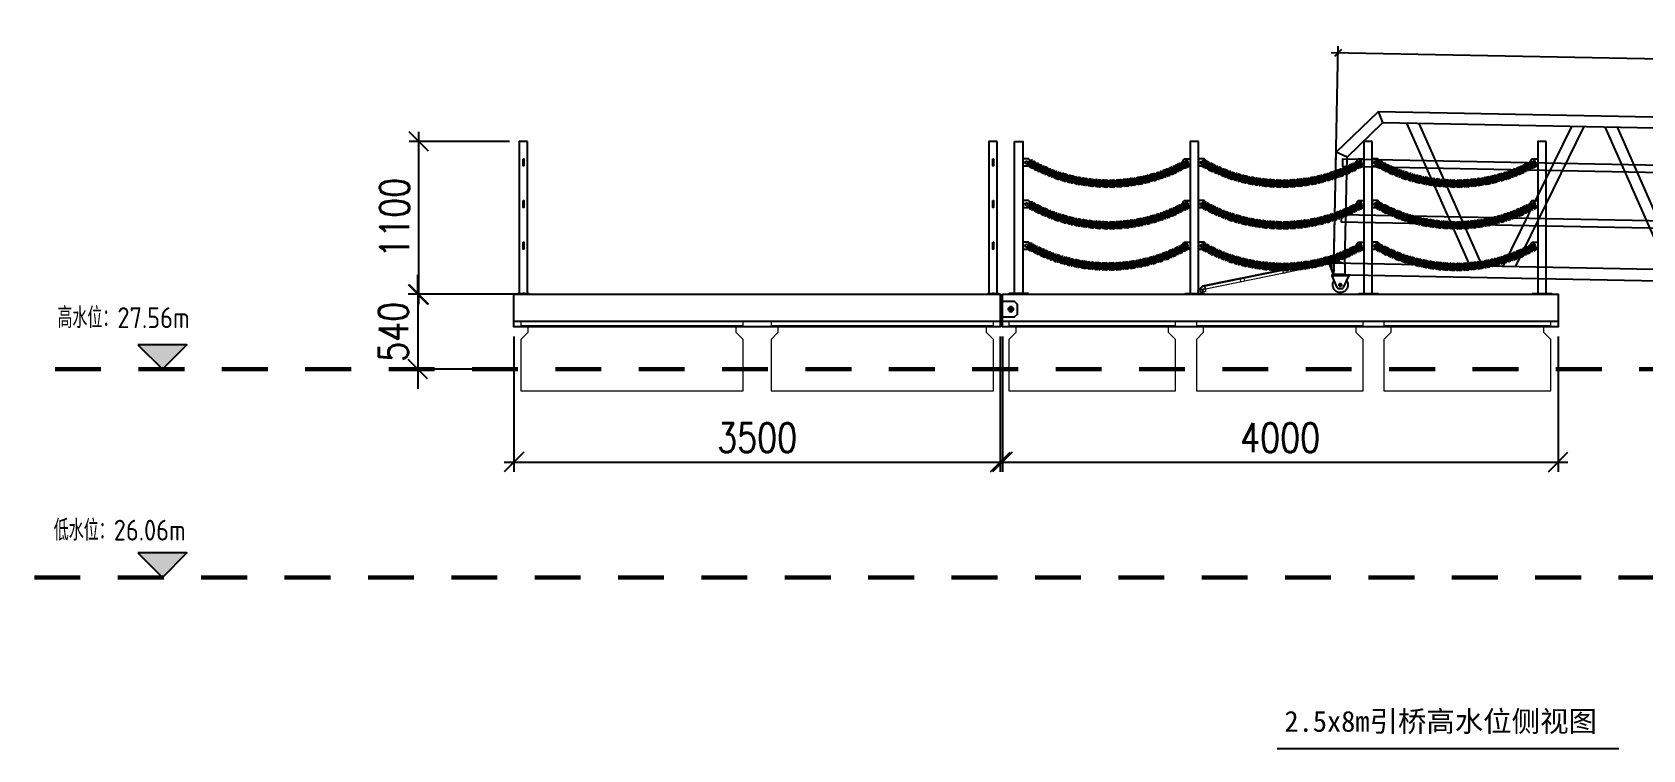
# Model space of a CAD drawing. Extents: x -259369 to -50372, y -155978 to 198088.
# Drawn here: x -95200 to -83609, y 113204 to 118373 of the extents above; entities that cross this region are included whole.
import ezdxf
from ezdxf.enums import TextEntityAlignment as Align

# ---------------------------------------------------------------- set-up
doc = ezdxf.new("R2010")
doc.units = 0
doc.header["$LTSCALE"] = 1000
doc.header["$MEASUREMENT"] = 0
doc.linetypes.add('CENTER', pattern=[2, 1.25, -0.25, 0.25, -0.25])
doc.linetypes.add('CENTER2', pattern=[28.575, 19.05, -3.175, 3.175, -3.175])
for name, color, linetype, lineweight in [('CAXA0', 7, 'Continuous', 70), ('图框', 7, 'Continuous', 13), ('文本', 3, 'Continuous', 13), ('浮箱', 160, 'Continuous', 20), ('铝斜撑', 241, 'Continuous', 9)]:
    doc.layers.add(name, color=color, linetype=linetype, lineweight=lineweight)
for name, color, linetype in [('hjh350-1200', 170, 'Continuous'), ('铝横梁', 220, 'Continuous'), ('铝通', 4, 'Continuous')]:
    doc.layers.add(name, color=color, linetype=linetype)
doc.styles.add('HZTXT', font='txtw.shx', dxfattribs={"width": 0.8, "bigfont": 'hztxtw.shx'})
doc.styles.get("Standard").update_dxf_attribs({"font": 'gbenor.shx', "bigfont": 'gbcbig.shx'})
doc.styles.add('宋体', font='')
doc.styles.get('宋体').set_extended_font_data('SimSun')
doc.dimstyles.new('DIM-50', dxfattribs={"dimscale": 50, "dimtxt": 3, "dimasz": 1, "dimexe": 1, "dimexo": 1, "dimgap": 1, "dimtad": 1, "dimdec": 1, "dimdsep": 46, "dimtxsty": 'HZTXT', "dimblk": 'OBLIQUE', "dimblk1": 'ARCHTICK', "dimblk2": 'OBLIQUE', "dimcen": 0, "dimdle": 1, "dimclrd": 9, "dimclre": 9, "dimclrt": 2, "dimadec": 1, "dimazin": 0, "dimtfac": 1, "dimtdec": 1, "dimtix": 1, "dimtmove": 2, "dimatfit": 3, "dimldrblk": 'OBLIQUE', "dimfxl": 15, "dimtolj": 1, "dimtzin": 0, "dimarcsym": 1})
doc.dimstyles.new('DIM-70', dxfattribs={"dimscale": 70, "dimtxt": 3, "dimasz": 2, "dimexe": 1, "dimexo": 1, "dimgap": 1, "dimtad": 1, "dimdec": 1, "dimdsep": 46, "dimtxsty": 'HZTXT', "dimblk": 'OBLIQUE', "dimcen": 0, "dimdle": 1, "dimclrd": 9, "dimclre": 9, "dimclrt": 2, "dimadec": 1, "dimazin": 0, "dimtfac": 1, "dimtdec": 1, "dimtix": 1, "dimtmove": 2, "dimatfit": 3, "dimldrblk": 'OBLIQUE', "dimfxl": 15, "dimtolj": 1, "dimtzin": 0, "dimarcsym": 1})

# ---------------------------------------------------------------- blocks, each defined once
blk = doc.blocks.new('GW-R')
at = {"color": 3, "linetype": 'CENTER2'}
for p, q in [((8383, 1945), (8383, 1975)), ((8398, 1960), (8368, 1960))]:
    blk.add_line(p, q, dxfattribs=at)
at = {"color": 1, "linetype": 'CENTER', "ltscale": 0.52}
for p, q in [((8383, 1974), (8383, 1946)), ((8369, 1960), (8397, 1960))]:
    blk.add_line(p, q, dxfattribs=at)
blk.add_lwpolyline([(8443, 2035), (8323, 2035), (8323, 2025), (8443, 2025)], close=True)
at = {"color": 0}
for points in [[(8360, 1942), (8323, 2025)], [(8406, 1942), (8443, 2025)]]:
    blk.add_lwpolyline(points, dxfattribs=at)
blk.add_lwpolyline([(8406, 1942, -0.317501), (8397, 1935), (8370, 1935, -0.317501), (8360, 1942)], format="xyb")
blk.add_circle((8383, 1960), 9)
blk.add_circle((8383, 1960), 9)
blk.add_arc((8383, 1960), 55, 144.9944, 35.0056)
blk = doc.blocks.new('A$C1CD0366B')
at = {"color": 1, "linetype": 'CENTER', "ltscale": 0.52}
for p, q in [((46, 50), (74, 50)), ((60, 36), (60, 64))]:
    blk.add_line(p, q, dxfattribs=at)
blk.add_lwpolyline([(0, 100), (0, 0), (10, 0), (10, 100)], close=True)
blk.add_lwpolyline([(10, 100), (87, 74, -0.315452), (90, 69), (90, 31, -0.315452), (87, 26), (10, 0)], format="xyb")
blk.add_circle((60, 50), 11)
blk = doc.blocks.new('*U225')
at = {"layer": '铝横梁'}
for points in [[(-163, -510), (-638, 510)], [(-75, -510), (-550, 510)], [(75, -510), (550, 510)], [(163, -510), (638, 510)]]:
    blk.add_lwpolyline(points, dxfattribs=at)
blk = doc.blocks.new('*U226')
at = {"color": 0, "linetype": 'ByBlock', "lineweight": -2, "transparency": 16777216}
for p in [(0, 0), (1427, 0), (2854, 0), (4281, 0), (5708, 0)]:
    blk.add_blockref('*U225', p, dxfattribs=at)
blk = doc.blocks.new('GW')
at = {"color": 3}
for points in [[(1209734, 2417378), (1209734, 2418178), (1209434, 2418478), (1202034, 2418478), (1201734, 2418178), (1201734, 2417378)], [(1202067, 2418398), (1202034, 2418478)], [(1209401, 2418398), (1209434, 2418478)], [(1209654, 2417378), (1209654, 2418145), (1209401, 2418398), (1202067, 2418398), (1201814, 2418145), (1201814, 2417378)], [(1201814, 2418145), (1201734, 2418178)], [(1209654, 2418145), (1209734, 2418178)]]:
    blk.add_lwpolyline(points, dxfattribs=at)
for points in [[(1201814, 2418128), (1209686, 2418128), (1209686, 2418078), (1201814, 2418078)], [(1201814, 2417728), (1209686, 2417728), (1209686, 2417678), (1201814, 2417678)]]:
    blk.add_lwpolyline(points, close=True)
blk.add_lwpolyline([(1201734, 2417378), (1209734, 2417378), (1209734, 2417298), (1201734, 2417298)], close=True, dxfattribs=at)
at = {"layer": '铝通'}
for points in [[(1201722, 2417404), (1201814, 2417378), (1201814, 2417298), (1201734, 2417298), (1201702, 2417379)], [(1209747, 2417404), (1209654, 2417378), (1209654, 2417298), (1209734, 2417298), (1209767, 2417379)]]:
    blk.add_lwpolyline(points, dxfattribs=at)
for points in [[(1201734, 2417378), (1201734, 2417322), (1201724, 2417322), (1201714, 2417378)], [(1209734, 2417378), (1209734, 2417322), (1209744, 2417322), (1209754, 2417378)]]:
    blk.add_lwpolyline(points, close=True, dxfattribs=at)
for centre in [(1201716, 2417388), (1209753, 2417388)]:
    blk.add_circle(centre, 7, dxfattribs=at)
for centre, start, end in [((1201716, 2417388), 69.0024, 213.7395), ((1209753, 2417388), 326.2605, 110.9976)]:
    blk.add_arc(centre, 17, start, end, dxfattribs=at)
for name, p in [('*U226', (1202882, 2417888)), ('GW-R', (1201301, 2415263))]:
    blk.add_blockref(name, p)
at = {"layer": '图框', "rotation": 270.000000000001}
blk.add_blockref('A$C1CD0366B', (1201724, 2417298), dxfattribs=at)
blk = doc.blocks.new('*U1865')
at = {"layer": '浮箱'}
blk.add_lwpolyline([(-800, -250), (800, -250), (800, 120), (750, 170), (750, 220), (800, 220), (800, 250), (-800, 250), (-800, 220), (-750, 220), (-750, 170), (-800, 120)], close=True, dxfattribs=at)
blk.add_lwpolyline([(-750, 220), (750, 220)], dxfattribs=at)
blk = doc.blocks.new('*U1866')
at = {"color": 0, "linetype": 'ByBlock', "lineweight": -2, "transparency": 16777216}
for p in [(0, 0), (1800, 0)]:
    blk.add_blockref('*U1865', p, dxfattribs=at)
blk = doc.blocks.new('*U1855')
at = {"layer": '浮箱'}
blk.add_lwpolyline([(-600, -250), (600, -250), (600, 120), (550, 170), (550, 220), (600, 220), (600, 250), (-600, 250), (-600, 220), (-550, 220), (-550, 170), (-600, 120)], close=True, dxfattribs=at)
blk.add_lwpolyline([(-550, 220), (550, 220)], dxfattribs=at)
blk = doc.blocks.new('*U1856')
at = {"color": 0, "linetype": 'ByBlock', "lineweight": -2, "transparency": 16777216}
for p in [(0, 0), (1350, 0), (2700, 0)]:
    blk.add_blockref('*U1855', p, dxfattribs=at)
blk = doc.blocks.new('*U1861')
at = {"color": 5, "const_width": 30}
blk.add_lwpolyline([(166, 0), (-166, 0)], dxfattribs=at)
blk = doc.blocks.new('*U1862')
at = {"color": 0, "linetype": 'ByBlock', "lineweight": -2, "transparency": 16777216}
for p in [(0, 0), (600, 0), (1200, 0), (1800, 0), (2400, 0), (3000, 0), (3600, 0), (4200, 0), (4800, 0), (5400, 0), (6000, 0), (6600, 0), (7200, 0), (7800, 0), (8400, 0), (9000, 0), (9600, 0), (10200, 0), (10800, 0), (11400, 0)]:
    blk.add_blockref('*U1861', p, dxfattribs=at)
blk = doc.blocks.new('*U1863')
at = {"color": 5, "const_width": 30}
blk.add_lwpolyline([(166, 0), (-166, 0)], dxfattribs=at)
blk = doc.blocks.new('*U1864')
at = {"color": 0, "linetype": 'ByBlock', "lineweight": -2, "transparency": 16777216}
for p in [(0, 0), (600, 0), (1200, 0), (1800, 0), (2400, 0), (3000, 0), (3600, 0), (4200, 0), (4800, 0), (5400, 0), (6000, 0), (6600, 0), (7200, 0), (7800, 0), (8400, 0), (9000, 0), (9600, 0), (10200, 0), (10800, 0), (11400, 0)]:
    blk.add_blockref('*U1863', p, dxfattribs=at)
blk = doc.blocks.new('_Oblique')
at = {"color": 0, "linetype": 'ByBlock', "lineweight": -2}
blk.add_line((-0.5, -0.5), (0.5, 0.5), dxfattribs=at)
blk = doc.blocks.new('*D1880')
at = {"color": 9, "lineweight": -2, "transparency": 16777216}
for p, q in [((-77755, 118065), (-85853, 118224)), ((-85834, 116678), (-85802, 118273)), ((-77835, 116521), (-77804, 118116))]:
    blk.add_line(p, q, dxfattribs=at)
at = {"layer": 'Defpoints', "color": 0, "transparency": 16777216}
for p in [(-85803, 118223), (-85835, 116628), (-77836, 116471)]:
    blk.add_point(p, dxfattribs=at)
at = {"color": 9, "lineweight": -2, "transparency": 16777216, "xscale": 50, "yscale": 50, "zscale": 50}
for p, rotation in [((-85803, 118223), 178.8760796570561), ((-77805, 118066), 358.8760796570561)]:
    blk.add_blockref('_Oblique', p, dxfattribs=dict(at, rotation=rotation))
at = {"color": 2, "transparency": 16777216, "insert": (-81802, 118270), "char_height": 150, "attachment_point": 5, "rotation": 358.8761, "style": 'HZTXT'}
blk.add_mtext('\\A1;8000', dxfattribs=at)
blk = doc.blocks.new('_ArchTick')
at = {"color": 0, "linetype": 'ByBlock', "const_width": 0.4}
blk.add_lwpolyline([(-0.5, -0.5), (0.5, 0.5)], dxfattribs=at)
blk = doc.blocks.new('ZZ-2')
blk.add_lwpolyline([(125607, 24331), (125517, 24331), (125497, 24311), (125497, 24236), (125517, 24216), (125607, 24216)])
blk.add_lwpolyline([(125617, 24211), (125607, 24211), (125607, 24336), (125617, 24336)], close=True)
blk.add_circle((125542, 24274), 18)
at = {"layer": 'Defpoints', "color": 1, "linetype": 'CENTER', "ltscale": 5}
for points in [[(125519, 24274), (125565, 24274)], [(125542, 24297), (125542, 24251)]]:
    blk.add_lwpolyline(points, dxfattribs=at)
at = {"layer": 'Defpoints', "color": 1, "linetype": 'CENTER', "ltscale": 2}
for points in [[(125602, 24311), (125612, 24311), (125622, 24311)], [(125602, 24236), (125612, 24236), (125622, 24236)]]:
    blk.add_lwpolyline(points, dxfattribs=at)
for points in [[(125617, 24302), (125617, 24320), (125607, 24320), (125607, 24302)], [(125617, 24227), (125617, 24245), (125607, 24245), (125607, 24227)]]:
    blk.add_lwpolyline(points, close=True, dxfattribs=at)
blk = doc.blocks.new('A$C32F71815')
at = {"layer": '铝斜撑', "linetype": 'Continuous'}
for p, q in [((3, 20), (0, 20)), ((0, 20), (0, 0)), ((40, 0), (0, 0)), ((3, 20), (3, 3)), ((40, 3), (3, 3)), ((40, 0), (40, 3))]:
    blk.add_line(p, q, dxfattribs=at)
blk = doc.blocks.new('tb')
at = {"lineweight": 0}
h = blk.add_hatch(dxfattribs=at)
h.set_pattern_fill('ANSI31', color=256, scale=0.125, style=0)
h.set_pattern_definition([(45, (-488846.90197, 126237.06756), (-0.2806330038, 0.28063300377), [])])
edge = h.paths.add_edge_path(flags=17)
edge.add_arc((0, 0), 6.5, 0, 360)
edge = h.paths.add_edge_path()
edge.add_arc((0, 0), 10, 0, 360)
for p, q in [((-15, -5), (-15, 15)), ((-15, 15), (943, 15)), ((-10, 10), (-10, -5)), ((942, 10), (-10, 10)), ((942, 10), (982, -16)), ((943, 15), (985, -12)), ((-10, -5), (-15, -5)), ((927, -10), (927, -20)), ((937, -30), (957, -30)), ((941, -23), (953, -23)), ((941, -30), (941, -23)), ((945, -23), (945, -7)), ((950, -23), (950, -7)), ((953, -30), (953, -23)), ((967, -10), (967, -20)), ((982, -16), (985, -12))]:
    blk.add_line(p, q, dxfattribs=at)
for points in [[(14, -10), (14, 10), (927, 10), (927, -10)], [(44, 10), (44, -10), (14, -10), (14, 10)], [(356, 10), (356, -10), (326, -10), (326, 10)], [(668, 10), (668, -10), (638, -10), (638, 10)]]:
    blk.add_lwpolyline(points, close=True, dxfattribs=at)
for radius in [10, 6.5]:
    blk.add_circle((0, 0), radius, dxfattribs=at)
for centre, start, end in [((937, -20), 180, 270), ((957, -20), 270, 0)]:
    blk.add_arc(centre, 10, start, end, dxfattribs=at)
blk.add_blockref('A$C32F71815', (927, -10), dxfattribs=at)
blk = doc.blocks.new('*D1875')
at = {"color": 9, "lineweight": -2, "transparency": 16777216}
for p, q in [((-92425, 116485), (-92425, 116625)), ((-91674, 116485), (-92495, 116485)), ((-92425, 116485), (-92425, 115945)), ((-91952, 115945), (-92495, 115945)), ((-92425, 115945), (-92425, 115805))]:
    blk.add_line(p, q, dxfattribs=at)
at = {"layer": 'Defpoints', "color": 0, "transparency": 16777216}
for p in [(-91604, 116485), (-92425, 115945), (-91882, 115945)]:
    blk.add_point(p, dxfattribs=at)
at = {"color": 9, "lineweight": -2, "transparency": 16777216, "xscale": 140, "yscale": 140, "zscale": 140}
for p, rotation in [((-92425, 116485), 270), ((-92425, 115945), 90)]:
    blk.add_blockref('_Oblique', p, dxfattribs=dict(at, rotation=rotation))
at = {"color": 2, "transparency": 16777216, "insert": (-92600, 116215), "char_height": 210, "attachment_point": 5, "rotation": 90, "style": 'HZTXT'}
blk.add_mtext('\\A1;540', dxfattribs=at)
blk = doc.blocks.new('*D1876')
at = {"color": 9, "lineweight": -2, "transparency": 16777216}
for p, q in [((-91733, 116180), (-91733, 115207)), ((-88233, 116180), (-88233, 115207)), ((-91803, 115277), (-88163, 115277))]:
    blk.add_line(p, q, dxfattribs=at)
at = {"layer": 'Defpoints', "color": 0, "transparency": 16777216}
for p in [(-91733, 116250), (-88233, 116250), (-88233, 115277)]:
    blk.add_point(p, dxfattribs=at)
at = {"color": 9, "lineweight": -2, "transparency": 16777216, "xscale": 140, "yscale": 140, "zscale": 140, "rotation": 180}
blk.add_blockref('_Oblique', (-91733, 115277), dxfattribs=at)
at = {"color": 9, "lineweight": -2, "transparency": 16777216, "xscale": 140, "yscale": 140, "zscale": 140}
blk.add_blockref('_Oblique', (-88233, 115277), dxfattribs=at)
at = {"color": 2, "transparency": 16777216, "insert": (-89983, 115452), "char_height": 210, "attachment_point": 5, "style": 'HZTXT'}
blk.add_mtext('\\A1;3500', dxfattribs=at)
blk = doc.blocks.new('*D1877')
at = {"color": 9, "lineweight": -2, "transparency": 16777216}
for p, q in [((-88218, 116180), (-88218, 115207)), ((-84218, 116180), (-84218, 115207)), ((-88288, 115277), (-84148, 115277))]:
    blk.add_line(p, q, dxfattribs=at)
at = {"layer": 'Defpoints', "color": 0, "transparency": 16777216}
for p in [(-88218, 116250), (-84218, 116250), (-84218, 115277)]:
    blk.add_point(p, dxfattribs=at)
at = {"color": 9, "lineweight": -2, "transparency": 16777216, "xscale": 140, "yscale": 140, "zscale": 140, "rotation": 180}
blk.add_blockref('_Oblique', (-88218, 115277), dxfattribs=at)
at = {"color": 9, "lineweight": -2, "transparency": 16777216, "xscale": 140, "yscale": 140, "zscale": 140}
blk.add_blockref('_Oblique', (-84218, 115277), dxfattribs=at)
at = {"color": 2, "transparency": 16777216, "insert": (-86218, 115452), "char_height": 210, "attachment_point": 5, "style": 'HZTXT'}
blk.add_mtext('\\A1;4000', dxfattribs=at)
blk = doc.blocks.new('*U78')
blk.add_lwpolyline([(-25, 25), (-25, -25), (15, -25), (25, -15), (25, 15), (15, 25), (-25, 25)])
blk.add_circle((0, 0), 10)
blk = doc.blocks.new('*U79')
at = {"color": 0, "linetype": 'ByBlock', "lineweight": -2, "transparency": 16777216}
for p in [(0, 600), (0, 300), (0, 0)]:
    blk.add_blockref('*U78', p, dxfattribs=at)
blk = doc.blocks.new('*U76')
blk.add_lwpolyline([(-25, 25), (-25, -25), (15, -25), (25, -15), (25, 15), (15, 25), (-25, 25)])
blk.add_circle((0, 0), 10)
blk = doc.blocks.new('*U77')
at = {"color": 0, "linetype": 'ByBlock', "lineweight": -2, "transparency": 16777216}
for p in [(0, 600), (0, 300), (0, 0)]:
    blk.add_blockref('*U76', p, dxfattribs=at)
blk = doc.blocks.new('LG-LZ')
at = {"color": 7}
for points in [[(1136941, 2514484), (1137081, 2514484), (1137081, 2514478), (1136941, 2514478), (1136941, 2514484)], [(1136955, 2514484), (1136955, 2514478)], [(1136962, 2514489), (1136962, 2514473)], [(1136969, 2514484), (1136969, 2514478)], [(1137053, 2514484), (1137053, 2514478)], [(1137060, 2514489), (1137060, 2514473)], [(1137067, 2514484), (1137067, 2514478)]]:
    blk.add_lwpolyline(points, dxfattribs=at)
at = {"layer": 'hjh350-1200', "color": 6}
blk.add_lwpolyline([(1137041, 2515578), (1136981, 2515578), (1136981, 2514484), (1137041, 2514484)], close=True, dxfattribs=at)
at = {"xscale": -1}
blk.add_blockref('*U77', (1136956, 2514828), dxfattribs=at)
blk.add_blockref('*U79', (1137066, 2514828))
blk = doc.blocks.new('*U251')
at = {"layer": 'CAXA0'}
for p, q in [((23, 14), (36, 14)), ((36, 6), (23, 6)), ((72, 16), (86, 17)), ((86, 9), (73, 8)), ((37, -5), (23, -5)), ((37, -13), (23, -13)), ((87, -2), (73, -3)), ((87, -10), (74, -11))]:
    blk.add_line(p, q, dxfattribs=at)
blk.add_lwpolyline([(72, 6), (40, 5, 1), (40, -3), (72, -2, 1), (72, 6)], format="xyb", dxfattribs=at)
for centre, radius, start, end in [((23, 1), 13.3, 90.9188, 163.4612), ((23, 1), 5.33, 90.9188, 132.3284), ((36, 1), 13.3, 19.6243, 90.9188), ((36, 1), 13.3, 19.6243, 90.9188), ((36, 1), 5.33, 49.5092, 90.9188), ((36, 1), 5.33, 49.5092, 90.9188), ((73, 3), 13.3, 93.1606, 165.703), ((73, 3), 5.33, 93.1606, 134.5702), ((86, 3), 13.3, 20.6182, 93.1606), ((86, 3), 13.3, 20.6182, 93.1606), ((86, 3), 5.33, 51.751, 93.1606), ((86, 3), 5.33, 51.751, 93.1606), ((23, 1), 13.3, 198.3764, 270.9188), ((23, 1), 5.33, 229.5092, 270.9188), ((36, 1), 5.33, 270.9188, 312.3284), ((36, 1), 13.3, 270.9188, 344.7109), ((36, 1), 5.33, 270.9188, 312.3284), ((36, 1), 13.3, 270.9188, 344.7109), ((73, 3), 13.3, 200.6182, 273.1606), ((73, 3), 5.33, 231.751, 273.1606), ((86, 3), 13.3, 273.1606, 345.703), ((86, 3), 13.3, 273.1606, 345.703), ((86, 3), 5.33, 273.1606, 314.5702), ((86, 3), 5.33, 273.1606, 314.5702)]:
    blk.add_arc(centre, radius, start, end, dxfattribs=at)
blk = doc.blocks.new('*U252')
at = {"color": 0, "linetype": 'ByBlock', "lineweight": -2, "transparency": 16777216}
for p, rotation in [((1133087, 2514792), 332.1169999690284), ((1133132, 2514770), 334.5752915565449), ((1133178, 2514749), 337.0335831440608), ((1133224, 2514731), 339.4918747315768), ((1133271, 2514714), 341.9501663190929), ((1133913, 2514691), 13.90795695680105), ((1133961, 2514704), 16.36624854431703), ((1134008, 2514719), 18.824540131833), ((1134055, 2514736), 21.28283171934912), ((1134102, 2514756), 23.74112330686542), ((1134147, 2514777), 26.19941489438151), ((1133319, 2514700), 344.408457906609), ((1133368, 2514687), 346.8667494941251), ((1133417, 2514677), 349.3250410816411), ((1133466, 2514669), 351.783332669157), ((1133516, 2514663), 354.2416242566727), ((1133565, 2514659), 356.699915844189), ((1133615, 2514657), 359.1582074317055), ((1133665, 2514657), 1.616499019220556), ((1133715, 2514660), 4.074790606736444), ((1133765, 2514665), 6.533082194252587), ((1133815, 2514671), 8.99137378176869), ((1133864, 2514680), 11.44966536928477)]:
    blk.add_blockref('*U251', p, dxfattribs=dict(at, rotation=rotation))
blk = doc.blocks.new('*U253')
at = {"layer": 'CAXA0'}
for p, q in [((23, 14), (36, 14)), ((36, 6), (23, 6)), ((72, 16), (86, 17)), ((86, 9), (73, 8)), ((37, -5), (23, -5)), ((37, -13), (23, -13)), ((87, -2), (73, -3)), ((87, -10), (74, -11))]:
    blk.add_line(p, q, dxfattribs=at)
blk.add_lwpolyline([(72, 6), (40, 5, 1), (40, -3), (72, -2, 1), (72, 6)], format="xyb", dxfattribs=at)
for centre, radius, start, end in [((23, 1), 13.3, 90.9188, 163.4612), ((23, 1), 5.33, 90.9188, 132.3284), ((36, 1), 13.3, 19.6243, 90.9188), ((36, 1), 13.3, 19.6243, 90.9188), ((36, 1), 5.33, 49.5092, 90.9188), ((36, 1), 5.33, 49.5092, 90.9188), ((73, 3), 13.3, 93.1606, 165.703), ((73, 3), 5.33, 93.1606, 134.5702), ((86, 3), 13.3, 20.6182, 93.1606), ((86, 3), 13.3, 20.6182, 93.1606), ((86, 3), 5.33, 51.751, 93.1606), ((86, 3), 5.33, 51.751, 93.1606), ((23, 1), 13.3, 198.3764, 270.9188), ((23, 1), 5.33, 229.5092, 270.9188), ((36, 1), 5.33, 270.9188, 312.3284), ((36, 1), 13.3, 270.9188, 344.7109), ((36, 1), 5.33, 270.9188, 312.3284), ((36, 1), 13.3, 270.9188, 344.7109), ((73, 3), 13.3, 200.6182, 273.1606), ((73, 3), 5.33, 231.751, 273.1606), ((86, 3), 13.3, 273.1606, 345.703), ((86, 3), 13.3, 273.1606, 345.703), ((86, 3), 5.33, 273.1606, 314.5702), ((86, 3), 5.33, 273.1606, 314.5702)]:
    blk.add_arc(centre, radius, start, end, dxfattribs=at)
blk = doc.blocks.new('*U241')
at = {"color": 0, "linetype": 'ByBlock', "lineweight": -2, "transparency": 16777216}
for p, rotation in [((1133087, 2514792), 332.1169999690284), ((1133132, 2514770), 334.5752915565449), ((1133178, 2514749), 337.0335831440608), ((1133224, 2514731), 339.4918747315768), ((1133271, 2514714), 341.9501663190929), ((1133913, 2514691), 13.90795695680105), ((1133961, 2514704), 16.36624854431703), ((1134008, 2514719), 18.824540131833), ((1134055, 2514736), 21.28283171934912), ((1134102, 2514756), 23.74112330686542), ((1134147, 2514777), 26.19941489438151), ((1133319, 2514700), 344.408457906609), ((1133368, 2514687), 346.8667494941251), ((1133417, 2514677), 349.3250410816411), ((1133466, 2514669), 351.783332669157), ((1133516, 2514663), 354.2416242566727), ((1133565, 2514659), 356.699915844189), ((1133615, 2514657), 359.1582074317055), ((1133665, 2514657), 1.616499019220556), ((1133715, 2514660), 4.074790606736444), ((1133765, 2514665), 6.533082194252587), ((1133815, 2514671), 8.99137378176869), ((1133864, 2514680), 11.44966536928477)]:
    blk.add_blockref('*U253', p, dxfattribs=dict(at, rotation=rotation))
blk = doc.blocks.new('*U248')
at = {"layer": 'CAXA0'}
for p, q in [((23, 14), (36, 14)), ((36, 6), (23, 6)), ((72, 16), (86, 17)), ((86, 9), (73, 8)), ((37, -5), (23, -5)), ((37, -13), (23, -13)), ((87, -2), (73, -3)), ((87, -10), (74, -11))]:
    blk.add_line(p, q, dxfattribs=at)
blk.add_lwpolyline([(72, 6), (40, 5, 1), (40, -3), (72, -2, 1), (72, 6)], format="xyb", dxfattribs=at)
for centre, radius, start, end in [((23, 1), 13.3, 90.9188, 163.4612), ((23, 1), 5.33, 90.9188, 132.3284), ((36, 1), 13.3, 19.6243, 90.9188), ((36, 1), 13.3, 19.6243, 90.9188), ((36, 1), 5.33, 49.5092, 90.9188), ((36, 1), 5.33, 49.5092, 90.9188), ((73, 3), 13.3, 93.1606, 165.703), ((73, 3), 5.33, 93.1606, 134.5702), ((86, 3), 13.3, 20.6182, 93.1606), ((86, 3), 13.3, 20.6182, 93.1606), ((86, 3), 5.33, 51.751, 93.1606), ((86, 3), 5.33, 51.751, 93.1606), ((23, 1), 13.3, 198.3764, 270.9188), ((23, 1), 5.33, 229.5092, 270.9188), ((36, 1), 5.33, 270.9188, 312.3284), ((36, 1), 13.3, 270.9188, 344.7109), ((36, 1), 5.33, 270.9188, 312.3284), ((36, 1), 13.3, 270.9188, 344.7109), ((73, 3), 13.3, 200.6182, 273.1606), ((73, 3), 5.33, 231.751, 273.1606), ((86, 3), 13.3, 273.1606, 345.703), ((86, 3), 13.3, 273.1606, 345.703), ((86, 3), 5.33, 273.1606, 314.5702), ((86, 3), 5.33, 273.1606, 314.5702)]:
    blk.add_arc(centre, radius, start, end, dxfattribs=at)
blk = doc.blocks.new('*U250')
at = {"color": 0, "linetype": 'ByBlock', "lineweight": -2, "transparency": 16777216}
for p, rotation in [((1133087, 2514792), 332.1169999690284), ((1133132, 2514770), 334.5752915565449), ((1133178, 2514749), 337.0335831440608), ((1133224, 2514731), 339.4918747315768), ((1133271, 2514714), 341.9501663190929), ((1133913, 2514691), 13.90795695680105), ((1133961, 2514704), 16.36624854431703), ((1134008, 2514719), 18.824540131833), ((1134055, 2514736), 21.28283171934912), ((1134102, 2514756), 23.74112330686542), ((1134147, 2514777), 26.19941489438151), ((1133319, 2514700), 344.408457906609), ((1133368, 2514687), 346.8667494941251), ((1133417, 2514677), 349.3250410816411), ((1133466, 2514669), 351.783332669157), ((1133516, 2514663), 354.2416242566727), ((1133565, 2514659), 356.699915844189), ((1133615, 2514657), 359.1582074317055), ((1133665, 2514657), 1.616499019220556), ((1133715, 2514660), 4.074790606736444), ((1133765, 2514665), 6.533082194252587), ((1133815, 2514671), 8.99137378176869), ((1133864, 2514680), 11.44966536928477)]:
    blk.add_blockref('*U248', p, dxfattribs=dict(at, rotation=rotation))
blk = doc.blocks.new('*U238')
at = {"layer": 'CAXA0'}
for p, q in [((23, 14), (36, 14)), ((36, 6), (23, 6)), ((72, 16), (86, 17)), ((86, 9), (73, 8)), ((37, -5), (23, -5)), ((37, -13), (23, -13)), ((87, -2), (73, -3)), ((87, -10), (74, -11))]:
    blk.add_line(p, q, dxfattribs=at)
blk.add_lwpolyline([(72, 6), (40, 5, 1), (40, -3), (72, -2, 1), (72, 6)], format="xyb", dxfattribs=at)
for centre, radius, start, end in [((23, 1), 13.3, 90.9188, 163.4612), ((23, 1), 5.33, 90.9188, 132.3284), ((36, 1), 13.3, 19.6243, 90.9188), ((36, 1), 13.3, 19.6243, 90.9188), ((36, 1), 5.33, 49.5092, 90.9188), ((36, 1), 5.33, 49.5092, 90.9188), ((73, 3), 13.3, 93.1606, 165.703), ((73, 3), 5.33, 93.1606, 134.5702), ((86, 3), 13.3, 20.6182, 93.1606), ((86, 3), 13.3, 20.6182, 93.1606), ((86, 3), 5.33, 51.751, 93.1606), ((86, 3), 5.33, 51.751, 93.1606), ((23, 1), 13.3, 198.3764, 270.9188), ((23, 1), 5.33, 229.5092, 270.9188), ((36, 1), 5.33, 270.9188, 312.3284), ((36, 1), 13.3, 270.9188, 344.7109), ((36, 1), 5.33, 270.9188, 312.3284), ((36, 1), 13.3, 270.9188, 344.7109), ((73, 3), 13.3, 200.6182, 273.1606), ((73, 3), 5.33, 231.751, 273.1606), ((86, 3), 13.3, 273.1606, 345.703), ((86, 3), 13.3, 273.1606, 345.703), ((86, 3), 5.33, 273.1606, 314.5702), ((86, 3), 5.33, 273.1606, 314.5702)]:
    blk.add_arc(centre, radius, start, end, dxfattribs=at)
blk = doc.blocks.new('*U239')
at = {"color": 0, "linetype": 'ByBlock', "lineweight": -2, "transparency": 16777216}
for p, rotation in [((1133087, 2514792), 332.1169999690284), ((1133132, 2514770), 334.5752915565449), ((1133178, 2514749), 337.0335831440608), ((1133224, 2514731), 339.4918747315768), ((1133271, 2514714), 341.9501663190929), ((1133913, 2514691), 13.90795695680105), ((1133961, 2514704), 16.36624854431703), ((1134008, 2514719), 18.824540131833), ((1134055, 2514736), 21.28283171934912), ((1134102, 2514756), 23.74112330686542), ((1134147, 2514777), 26.19941489438151), ((1133319, 2514700), 344.408457906609), ((1133368, 2514687), 346.8667494941251), ((1133417, 2514677), 349.3250410816411), ((1133466, 2514669), 351.783332669157), ((1133516, 2514663), 354.2416242566727), ((1133565, 2514659), 356.699915844189), ((1133615, 2514657), 359.1582074317055), ((1133665, 2514657), 1.616499019220556), ((1133715, 2514660), 4.074790606736444), ((1133765, 2514665), 6.533082194252587), ((1133815, 2514671), 8.99137378176869), ((1133864, 2514680), 11.44966536928477)]:
    blk.add_blockref('*U238', p, dxfattribs=dict(at, rotation=rotation))
blk = doc.blocks.new('*U240')
at = {"layer": 'CAXA0'}
for p, q in [((23, 14), (36, 14)), ((36, 6), (23, 6)), ((72, 16), (86, 17)), ((86, 9), (73, 8)), ((37, -5), (23, -5)), ((37, -13), (23, -13)), ((87, -2), (73, -3)), ((87, -10), (74, -11))]:
    blk.add_line(p, q, dxfattribs=at)
blk.add_lwpolyline([(72, 6), (40, 5, 1), (40, -3), (72, -2, 1), (72, 6)], format="xyb", dxfattribs=at)
for centre, radius, start, end in [((23, 1), 13.3, 90.9188, 163.4612), ((23, 1), 5.33, 90.9188, 132.3284), ((36, 1), 13.3, 19.6243, 90.9188), ((36, 1), 13.3, 19.6243, 90.9188), ((36, 1), 5.33, 49.5092, 90.9188), ((36, 1), 5.33, 49.5092, 90.9188), ((73, 3), 13.3, 93.1606, 165.703), ((73, 3), 5.33, 93.1606, 134.5702), ((86, 3), 13.3, 20.6182, 93.1606), ((86, 3), 13.3, 20.6182, 93.1606), ((86, 3), 5.33, 51.751, 93.1606), ((86, 3), 5.33, 51.751, 93.1606), ((23, 1), 13.3, 198.3764, 270.9188), ((23, 1), 5.33, 229.5092, 270.9188), ((36, 1), 5.33, 270.9188, 312.3284), ((36, 1), 13.3, 270.9188, 344.7109), ((36, 1), 5.33, 270.9188, 312.3284), ((36, 1), 13.3, 270.9188, 344.7109), ((73, 3), 13.3, 200.6182, 273.1606), ((73, 3), 5.33, 231.751, 273.1606), ((86, 3), 13.3, 273.1606, 345.703), ((86, 3), 13.3, 273.1606, 345.703), ((86, 3), 5.33, 273.1606, 314.5702), ((86, 3), 5.33, 273.1606, 314.5702)]:
    blk.add_arc(centre, radius, start, end, dxfattribs=at)
blk = doc.blocks.new('*U244')
at = {"color": 0, "linetype": 'ByBlock', "lineweight": -2, "transparency": 16777216}
for p, rotation in [((1133087, 2514792), 332.1169999690284), ((1133132, 2514770), 334.5752915565449), ((1133178, 2514749), 337.0335831440608), ((1133224, 2514731), 339.4918747315768), ((1133271, 2514714), 341.9501663190929), ((1133913, 2514691), 13.90795695680105), ((1133961, 2514704), 16.36624854431703), ((1134008, 2514719), 18.824540131833), ((1134055, 2514736), 21.28283171934912), ((1134102, 2514756), 23.74112330686542), ((1134147, 2514777), 26.19941489438151), ((1133319, 2514700), 344.408457906609), ((1133368, 2514687), 346.8667494941251), ((1133417, 2514677), 349.3250410816411), ((1133466, 2514669), 351.783332669157), ((1133516, 2514663), 354.2416242566727), ((1133565, 2514659), 356.699915844189), ((1133615, 2514657), 359.1582074317055), ((1133665, 2514657), 1.616499019220556), ((1133715, 2514660), 4.074790606736444), ((1133765, 2514665), 6.533082194252587), ((1133815, 2514671), 8.99137378176869), ((1133864, 2514680), 11.44966536928477)]:
    blk.add_blockref('*U240', p, dxfattribs=dict(at, rotation=rotation))
blk = doc.blocks.new('*U245')
at = {"layer": 'CAXA0'}
for p, q in [((23, 14), (36, 14)), ((36, 6), (23, 6)), ((72, 16), (86, 17)), ((86, 9), (73, 8)), ((37, -5), (23, -5)), ((37, -13), (23, -13)), ((87, -2), (73, -3)), ((87, -10), (74, -11))]:
    blk.add_line(p, q, dxfattribs=at)
blk.add_lwpolyline([(72, 6), (40, 5, 1), (40, -3), (72, -2, 1), (72, 6)], format="xyb", dxfattribs=at)
for centre, radius, start, end in [((23, 1), 13.3, 90.9188, 163.4612), ((23, 1), 5.33, 90.9188, 132.3284), ((36, 1), 13.3, 19.6243, 90.9188), ((36, 1), 13.3, 19.6243, 90.9188), ((36, 1), 5.33, 49.5092, 90.9188), ((36, 1), 5.33, 49.5092, 90.9188), ((73, 3), 13.3, 93.1606, 165.703), ((73, 3), 5.33, 93.1606, 134.5702), ((86, 3), 13.3, 20.6182, 93.1606), ((86, 3), 13.3, 20.6182, 93.1606), ((86, 3), 5.33, 51.751, 93.1606), ((86, 3), 5.33, 51.751, 93.1606), ((23, 1), 13.3, 198.3764, 270.9188), ((23, 1), 5.33, 229.5092, 270.9188), ((36, 1), 5.33, 270.9188, 312.3284), ((36, 1), 13.3, 270.9188, 344.7109), ((36, 1), 5.33, 270.9188, 312.3284), ((36, 1), 13.3, 270.9188, 344.7109), ((73, 3), 13.3, 200.6182, 273.1606), ((73, 3), 5.33, 231.751, 273.1606), ((86, 3), 13.3, 273.1606, 345.703), ((86, 3), 13.3, 273.1606, 345.703), ((86, 3), 5.33, 273.1606, 314.5702), ((86, 3), 5.33, 273.1606, 314.5702)]:
    blk.add_arc(centre, radius, start, end, dxfattribs=at)
blk = doc.blocks.new('*U237')
at = {"color": 0, "linetype": 'ByBlock', "lineweight": -2, "transparency": 16777216}
for p, rotation in [((1133087, 2514792), 332.1169999690284), ((1133132, 2514770), 334.5752915565449), ((1133178, 2514749), 337.0335831440608), ((1133224, 2514731), 339.4918747315768), ((1133271, 2514714), 341.9501663190929), ((1133913, 2514691), 13.90795695680105), ((1133961, 2514704), 16.36624854431703), ((1134008, 2514719), 18.824540131833), ((1134055, 2514736), 21.28283171934912), ((1134102, 2514756), 23.74112330686542), ((1134147, 2514777), 26.19941489438151), ((1133319, 2514700), 344.408457906609), ((1133368, 2514687), 346.8667494941251), ((1133417, 2514677), 349.3250410816411), ((1133466, 2514669), 351.783332669157), ((1133516, 2514663), 354.2416242566727), ((1133565, 2514659), 356.699915844189), ((1133615, 2514657), 359.1582074317055), ((1133665, 2514657), 1.616499019220556), ((1133715, 2514660), 4.074790606736444), ((1133765, 2514665), 6.533082194252587), ((1133815, 2514671), 8.99137378176869), ((1133864, 2514680), 11.44966536928477)]:
    blk.add_blockref('*U245', p, dxfattribs=dict(at, rotation=rotation))
blk = doc.blocks.new('*U249')
at = {"layer": 'CAXA0'}
for p, q in [((23, 14), (36, 14)), ((36, 6), (23, 6)), ((72, 16), (86, 17)), ((86, 9), (73, 8)), ((37, -5), (23, -5)), ((37, -13), (23, -13)), ((87, -2), (73, -3)), ((87, -10), (74, -11))]:
    blk.add_line(p, q, dxfattribs=at)
blk.add_lwpolyline([(72, 6), (40, 5, 1), (40, -3), (72, -2, 1), (72, 6)], format="xyb", dxfattribs=at)
for centre, radius, start, end in [((23, 1), 13.3, 90.9188, 163.4612), ((23, 1), 5.33, 90.9188, 132.3284), ((36, 1), 13.3, 19.6243, 90.9188), ((36, 1), 13.3, 19.6243, 90.9188), ((36, 1), 5.33, 49.5092, 90.9188), ((36, 1), 5.33, 49.5092, 90.9188), ((73, 3), 13.3, 93.1606, 165.703), ((73, 3), 5.33, 93.1606, 134.5702), ((86, 3), 13.3, 20.6182, 93.1606), ((86, 3), 13.3, 20.6182, 93.1606), ((86, 3), 5.33, 51.751, 93.1606), ((86, 3), 5.33, 51.751, 93.1606), ((23, 1), 13.3, 198.3764, 270.9188), ((23, 1), 5.33, 229.5092, 270.9188), ((36, 1), 5.33, 270.9188, 312.3284), ((36, 1), 13.3, 270.9188, 344.7109), ((36, 1), 5.33, 270.9188, 312.3284), ((36, 1), 13.3, 270.9188, 344.7109), ((73, 3), 13.3, 200.6182, 273.1606), ((73, 3), 5.33, 231.751, 273.1606), ((86, 3), 13.3, 273.1606, 345.703), ((86, 3), 13.3, 273.1606, 345.703), ((86, 3), 5.33, 273.1606, 314.5702), ((86, 3), 5.33, 273.1606, 314.5702)]:
    blk.add_arc(centre, radius, start, end, dxfattribs=at)
blk = doc.blocks.new('*U242')
at = {"color": 0, "linetype": 'ByBlock', "lineweight": -2, "transparency": 16777216}
for p, rotation in [((1133087, 2514792), 332.1169999690284), ((1133132, 2514770), 334.5752915565449), ((1133178, 2514749), 337.0335831440608), ((1133224, 2514731), 339.4918747315768), ((1133271, 2514714), 341.9501663190929), ((1133913, 2514691), 13.90795695680105), ((1133961, 2514704), 16.36624854431703), ((1134008, 2514719), 18.824540131833), ((1134055, 2514736), 21.28283171934912), ((1134102, 2514756), 23.74112330686542), ((1134147, 2514777), 26.19941489438151), ((1133319, 2514700), 344.408457906609), ((1133368, 2514687), 346.8667494941251), ((1133417, 2514677), 349.3250410816411), ((1133466, 2514669), 351.783332669157), ((1133516, 2514663), 354.2416242566727), ((1133565, 2514659), 356.699915844189), ((1133615, 2514657), 359.1582074317055), ((1133665, 2514657), 1.616499019220556), ((1133715, 2514660), 4.074790606736444), ((1133765, 2514665), 6.533082194252587), ((1133815, 2514671), 8.99137378176869), ((1133864, 2514680), 11.44966536928477)]:
    blk.add_blockref('*U249', p, dxfattribs=dict(at, rotation=rotation))
blk = doc.blocks.new('*U243')
at = {"layer": 'CAXA0'}
for p, q in [((23, 14), (36, 14)), ((36, 6), (23, 6)), ((72, 16), (86, 17)), ((86, 9), (73, 8)), ((37, -5), (23, -5)), ((37, -13), (23, -13)), ((87, -2), (73, -3)), ((87, -10), (74, -11))]:
    blk.add_line(p, q, dxfattribs=at)
blk.add_lwpolyline([(72, 6), (40, 5, 1), (40, -3), (72, -2, 1), (72, 6)], format="xyb", dxfattribs=at)
for centre, radius, start, end in [((23, 1), 13.3, 90.9188, 163.4612), ((23, 1), 5.33, 90.9188, 132.3284), ((36, 1), 13.3, 19.6243, 90.9188), ((36, 1), 13.3, 19.6243, 90.9188), ((36, 1), 5.33, 49.5092, 90.9188), ((36, 1), 5.33, 49.5092, 90.9188), ((73, 3), 13.3, 93.1606, 165.703), ((73, 3), 5.33, 93.1606, 134.5702), ((86, 3), 13.3, 20.6182, 93.1606), ((86, 3), 13.3, 20.6182, 93.1606), ((86, 3), 5.33, 51.751, 93.1606), ((86, 3), 5.33, 51.751, 93.1606), ((23, 1), 13.3, 198.3764, 270.9188), ((23, 1), 5.33, 229.5092, 270.9188), ((36, 1), 5.33, 270.9188, 312.3284), ((36, 1), 13.3, 270.9188, 344.7109), ((36, 1), 5.33, 270.9188, 312.3284), ((36, 1), 13.3, 270.9188, 344.7109), ((73, 3), 13.3, 200.6182, 273.1606), ((73, 3), 5.33, 231.751, 273.1606), ((86, 3), 13.3, 273.1606, 345.703), ((86, 3), 13.3, 273.1606, 345.703), ((86, 3), 5.33, 273.1606, 314.5702), ((86, 3), 5.33, 273.1606, 314.5702)]:
    blk.add_arc(centre, radius, start, end, dxfattribs=at)
blk = doc.blocks.new('*U246')
at = {"color": 0, "linetype": 'ByBlock', "lineweight": -2, "transparency": 16777216}
for p, rotation in [((1133087, 2514792), 332.1169999690284), ((1133132, 2514770), 334.5752915565449), ((1133178, 2514749), 337.0335831440608), ((1133224, 2514731), 339.4918747315768), ((1133271, 2514714), 341.9501663190929), ((1133913, 2514691), 13.90795695680105), ((1133961, 2514704), 16.36624854431703), ((1134008, 2514719), 18.824540131833), ((1134055, 2514736), 21.28283171934912), ((1134102, 2514756), 23.74112330686542), ((1134147, 2514777), 26.19941489438151), ((1133319, 2514700), 344.408457906609), ((1133368, 2514687), 346.8667494941251), ((1133417, 2514677), 349.3250410816411), ((1133466, 2514669), 351.783332669157), ((1133516, 2514663), 354.2416242566727), ((1133565, 2514659), 356.699915844189), ((1133615, 2514657), 359.1582074317055), ((1133665, 2514657), 1.616499019220556), ((1133715, 2514660), 4.074790606736444), ((1133765, 2514665), 6.533082194252587), ((1133815, 2514671), 8.99137378176869), ((1133864, 2514680), 11.44966536928477)]:
    blk.add_blockref('*U243', p, dxfattribs=dict(at, rotation=rotation))
blk = doc.blocks.new('*U247')
at = {"layer": 'CAXA0'}
for p, q in [((23, 14), (36, 14)), ((36, 6), (23, 6)), ((72, 16), (86, 17)), ((86, 9), (73, 8)), ((37, -5), (23, -5)), ((37, -13), (23, -13)), ((87, -2), (73, -3)), ((87, -10), (74, -11))]:
    blk.add_line(p, q, dxfattribs=at)
blk.add_lwpolyline([(72, 6), (40, 5, 1), (40, -3), (72, -2, 1), (72, 6)], format="xyb", dxfattribs=at)
for centre, radius, start, end in [((23, 1), 13.3, 90.9188, 163.4612), ((23, 1), 5.33, 90.9188, 132.3284), ((36, 1), 13.3, 19.6243, 90.9188), ((36, 1), 13.3, 19.6243, 90.9188), ((36, 1), 5.33, 49.5092, 90.9188), ((36, 1), 5.33, 49.5092, 90.9188), ((73, 3), 13.3, 93.1606, 165.703), ((73, 3), 5.33, 93.1606, 134.5702), ((86, 3), 13.3, 20.6182, 93.1606), ((86, 3), 13.3, 20.6182, 93.1606), ((86, 3), 5.33, 51.751, 93.1606), ((86, 3), 5.33, 51.751, 93.1606), ((23, 1), 13.3, 198.3764, 270.9188), ((23, 1), 5.33, 229.5092, 270.9188), ((36, 1), 5.33, 270.9188, 312.3284), ((36, 1), 13.3, 270.9188, 344.7109), ((36, 1), 5.33, 270.9188, 312.3284), ((36, 1), 13.3, 270.9188, 344.7109), ((73, 3), 13.3, 200.6182, 273.1606), ((73, 3), 5.33, 231.751, 273.1606), ((86, 3), 13.3, 273.1606, 345.703), ((86, 3), 13.3, 273.1606, 345.703), ((86, 3), 5.33, 273.1606, 314.5702), ((86, 3), 5.33, 273.1606, 314.5702)]:
    blk.add_arc(centre, radius, start, end, dxfattribs=at)
blk = doc.blocks.new('*U254')
at = {"color": 0, "linetype": 'ByBlock', "lineweight": -2, "transparency": 16777216}
for p, rotation in [((1133087, 2514792), 332.1169999690284), ((1133132, 2514770), 334.5752915565449), ((1133178, 2514749), 337.0335831440608), ((1133224, 2514731), 339.4918747315768), ((1133271, 2514714), 341.9501663190929), ((1133913, 2514691), 13.90795695680105), ((1133961, 2514704), 16.36624854431703), ((1134008, 2514719), 18.824540131833), ((1134055, 2514736), 21.28283171934912), ((1134102, 2514756), 23.74112330686542), ((1134147, 2514777), 26.19941489438151), ((1133319, 2514700), 344.408457906609), ((1133368, 2514687), 346.8667494941251), ((1133417, 2514677), 349.3250410816411), ((1133466, 2514669), 351.783332669157), ((1133516, 2514663), 354.2416242566727), ((1133565, 2514659), 356.699915844189), ((1133615, 2514657), 359.1582074317055), ((1133665, 2514657), 1.616499019220556), ((1133715, 2514660), 4.074790606736444), ((1133765, 2514665), 6.533082194252587), ((1133815, 2514671), 8.99137378176869), ((1133864, 2514680), 11.44966536928477)]:
    blk.add_blockref('*U247', p, dxfattribs=dict(at, rotation=rotation))
blk = doc.blocks.new('*U81')
blk.add_lwpolyline([(-25, 25), (-25, -25), (15, -25), (25, -15), (25, 15), (15, 25), (-25, 25)])
blk.add_circle((0, 0), 10)
blk = doc.blocks.new('*U82')
at = {"color": 0, "linetype": 'ByBlock', "lineweight": -2, "transparency": 16777216}
for p in [(0, 600), (0, 300), (0, 0)]:
    blk.add_blockref('*U81', p, dxfattribs=at)
blk = doc.blocks.new('LG-DB-LZ')
at = {"color": 7}
for points in [[(1142793, 2514484), (1142933, 2514484), (1142933, 2514478), (1142793, 2514478), (1142793, 2514484)], [(1142807, 2514484), (1142807, 2514478)], [(1142814, 2514489), (1142814, 2514473)], [(1142821, 2514484), (1142821, 2514478)], [(1142905, 2514484), (1142905, 2514478)], [(1142912, 2514489), (1142912, 2514473)], [(1142919, 2514484), (1142919, 2514478)]]:
    blk.add_lwpolyline(points, dxfattribs=at)
at = {"layer": 'hjh350-1200', "color": 6}
blk.add_lwpolyline([(1142893, 2515578), (1142833, 2515578), (1142833, 2514484), (1142893, 2514484)], close=True, dxfattribs=at)
at = {"xscale": -1}
blk.add_blockref('*U82', (1142808, 2514828), dxfattribs=at)
blk = doc.blocks.new('DGREXD')
for centre in [(659417, 100251), (660666, 100251), (661917, 100251), (659417, 99951), (660667, 99951), (661916, 99951), (659413, 99654), (660667, 99651), (661916, 99651)]:
    blk.add_arc(centre, 1165, 240.2493, 296.0153)
at = {"xscale": -1}
blk.add_blockref('LG-DB-LZ', (1801633, -2416189), dxfattribs=at)
for name, p in [('LG-LZ', (-476977, -2416189)), ('LG-LZ', (-475727, -2416189)), ('LG-DB-LZ', (-480329, -2416189))]:
    blk.add_blockref(name, p)
at = {"rotation": 358.1322842162513}
for name, p in [('*U250', (-555609, -2377287)), ('*U239', (-554360, -2377287)), ('*U242', (-553109, -2377287)), ('*U241', (-555609, -2377587)), ('*U244', (-554359, -2377587)), ('*U246', (-553110, -2377587)), ('*U252', (-555613, -2377884)), ('*U237', (-554359, -2377887)), ('*U254', (-553110, -2377887))]:
    blk.add_blockref(name, p, dxfattribs=at)
blk = doc.blocks.new('*U1874')
for points in [[(-3, 427), (3, 427), (3, 377), (-3, 377)], [(-3, 127), (3, 127), (3, 77), (-3, 77)], [(-3, -173), (3, -173), (3, -223), (-3, -223)]]:
    blk.add_lwpolyline(points, close=True)
at = {"color": 7}
for points in [[(-40, -541), (40, -541), (40, -547), (-40, -547), (-40, -541)], [(-7, -541), (-7, -547)], [(0, -536), (0, -552)], [(7, -541), (7, -547)]]:
    blk.add_lwpolyline(points, dxfattribs=at)
at = {"layer": 'hjh350-1200', "color": 6}
blk.add_lwpolyline([(30, 552), (-30, 552), (-30, -541), (30, -541)], close=True, dxfattribs=at)
blk = doc.blocks.new('*U1871')
at = {"color": 0, "linetype": 'ByBlock', "lineweight": -2, "transparency": 16777216}
for p in [(0, 0), (3380, 0)]:
    blk.add_blockref('*U1874', p, dxfattribs=at)
blk = doc.blocks.new('*D1883')
at = {"color": 9, "lineweight": -2, "transparency": 16777216}
for p, q in [((-92417, 116415), (-92417, 117655)), ((-91765, 117585), (-92487, 117585)), ((-91795, 116485), (-92487, 116485))]:
    blk.add_line(p, q, dxfattribs=at)
at = {"layer": 'Defpoints', "color": 0, "transparency": 16777216}
for p in [(-92417, 117585), (-91695, 117585), (-91725, 116485)]:
    blk.add_point(p, dxfattribs=at)
at = {"color": 9, "lineweight": -2, "transparency": 16777216, "xscale": 140, "yscale": 140, "zscale": 140}
for p, rotation in [((-92417, 117585), 90), ((-92417, 116485), 270)]:
    blk.add_blockref('_Oblique', p, dxfattribs=dict(at, rotation=rotation))
at = {"color": 2, "transparency": 16777216, "insert": (-92592, 117035), "char_height": 210, "attachment_point": 5, "rotation": 90, "style": 'HZTXT'}
blk.add_mtext('\\A1;1100', dxfattribs=at)

msp = doc.modelspace()

# ---------------------------------------------------------------- hatches: boundary and pattern name
h = msp.add_hatch(color=256)
h.dxf.hatch_style = 1
h.paths.add_polyline_path([(-94263.25, 115945.25), (-94440.02, 116122.03), (-94086.47, 116122.03)])
h = msp.add_hatch(color=256)
h.dxf.hatch_style = 1
h.paths.add_polyline_path([(-94263.25, 114445.25), (-94440.02, 114622.03), (-94086.47, 114622.03)])

# ---------------------------------------------------------------- linework, layer by layer
at = {"color": 3}
for points in [[(-91732.76, 116485.21), (-88232.8, 116485.21), (-88232.8, 116249.72), (-91732.76, 116249.72)], [(-88217.8, 116485.21), (-84217.85, 116485.21), (-84217.85, 116249.72), (-88217.8, 116249.72)]]:
    msp.add_lwpolyline(points, close=True, dxfattribs=at)
for points in [[(-91732.76, 116290.2), (-88232.8, 116290.2)], [(-88217.8, 116290.2), (-84217.85, 116290.2)]]:
    msp.add_lwpolyline(points, dxfattribs=at)
for points in [[(-94440.02, 116122.03), (-94263.25, 115945.25), (-94086.47, 116122.03), (-94440.02, 116122.03)], [(-94440.02, 114622.03), (-94263.25, 114445.25), (-94086.47, 114622.03), (-94440.02, 114622.03)]]:
    msp.add_lwpolyline(points)
at = {"layer": '文本', "const_width": 15.19}
msp.add_lwpolyline([(-86241.8, 113211.67), (-83780.08, 113211.67)], dxfattribs=at)

# ---------------------------------------------------------------- block references
at = {"xscale": -1}
for name, p, rotation in [('GW', (1076251.43, -2323933.86), 358.8760677087605), ('tb', (-85851.23, 116718.72), 11.54607630109346)]:
    msp.add_blockref(name, p, dxfattribs=dict(at, rotation=rotation))
for name, p in [('*U1871', (-91664.76, 117032.71)), ('DGREXD', (-746869.94, 18195.82)), ('*U1866', (-90882.8, 116040.33)), ('*U1856', (-87572.19, 116040.33)), ('*U1864', (-94869.54, 115945.25)), ('*U1862', (-95018.3, 114445.25))]:
    msp.add_blockref(name, p)
msp.add_blockref('ZZ-2', (37384.62, 92103.65), dxfattribs=at)

# ---------------------------------------------------------------- texts
for s, p in [('高水位：27.56m', (-95018.44, 116241.37)), ('低水位：26.06m', (-95044.64, 114711.22))]:
    msp.add_text(s, height=150).set_placement(p)
at = {"layer": '文本', "style": '宋体'}
msp.add_text('2.5x8m引桥高水位侧视图', height=150, dxfattribs=at).set_placement((-86188.17, 113409.36), align=Align.MIDDLE_LEFT)

# ---------------------------------------------------------------- dimensions: what is measured, and where the dimension line sits
dim = msp.add_aligned_dim(p1=(-77836.24, 116471.46), p2=(-85834.7, 116628.38), distance=-1595.28, dimstyle='DIM-50')
dim.commit()
dim.dimension.update_dxf_attribs({"geometry": '*D1880', "text_midpoint": (-81801.73, 118269.87)})
for base, p1, p2, picture, middle in [((-92417.06, 117585.2), (-91724.76, 116485.21), (-91694.76, 117585.2), '*D1883', (-92592.06, 117035.21)), ((-92425.06, 115945.25), (-91603.59, 116485.21), (-91881.72, 115945.25), '*D1875', (-92600.06, 116215.23))]:
    dim = msp.add_linear_dim(base=base, p1=p1, p2=p2, angle=90, dimstyle='DIM-70')
    dim.commit()
    dim.dimension.update_dxf_attribs({"geometry": picture, "text_midpoint": middle})
for base, p1, p2, picture, middle in [((-88232.8, 115277.41), (-91732.76, 116249.72), (-88232.8, 116249.72), '*D1876', (-89982.78, 115452.41)), ((-84217.8522, 115277.4084), (-88217.8049, 116249.7152), (-84217.8522, 116249.7152), '*D1877', (-86217.8286, 115452.4084))]:
    dim = msp.add_linear_dim(base=base, p1=p1, p2=p2, dimstyle='DIM-70')
    dim.commit()
    dim.dimension.update_dxf_attribs({"geometry": picture, "text_midpoint": middle})

doc.saveas('drawing.dxf')
